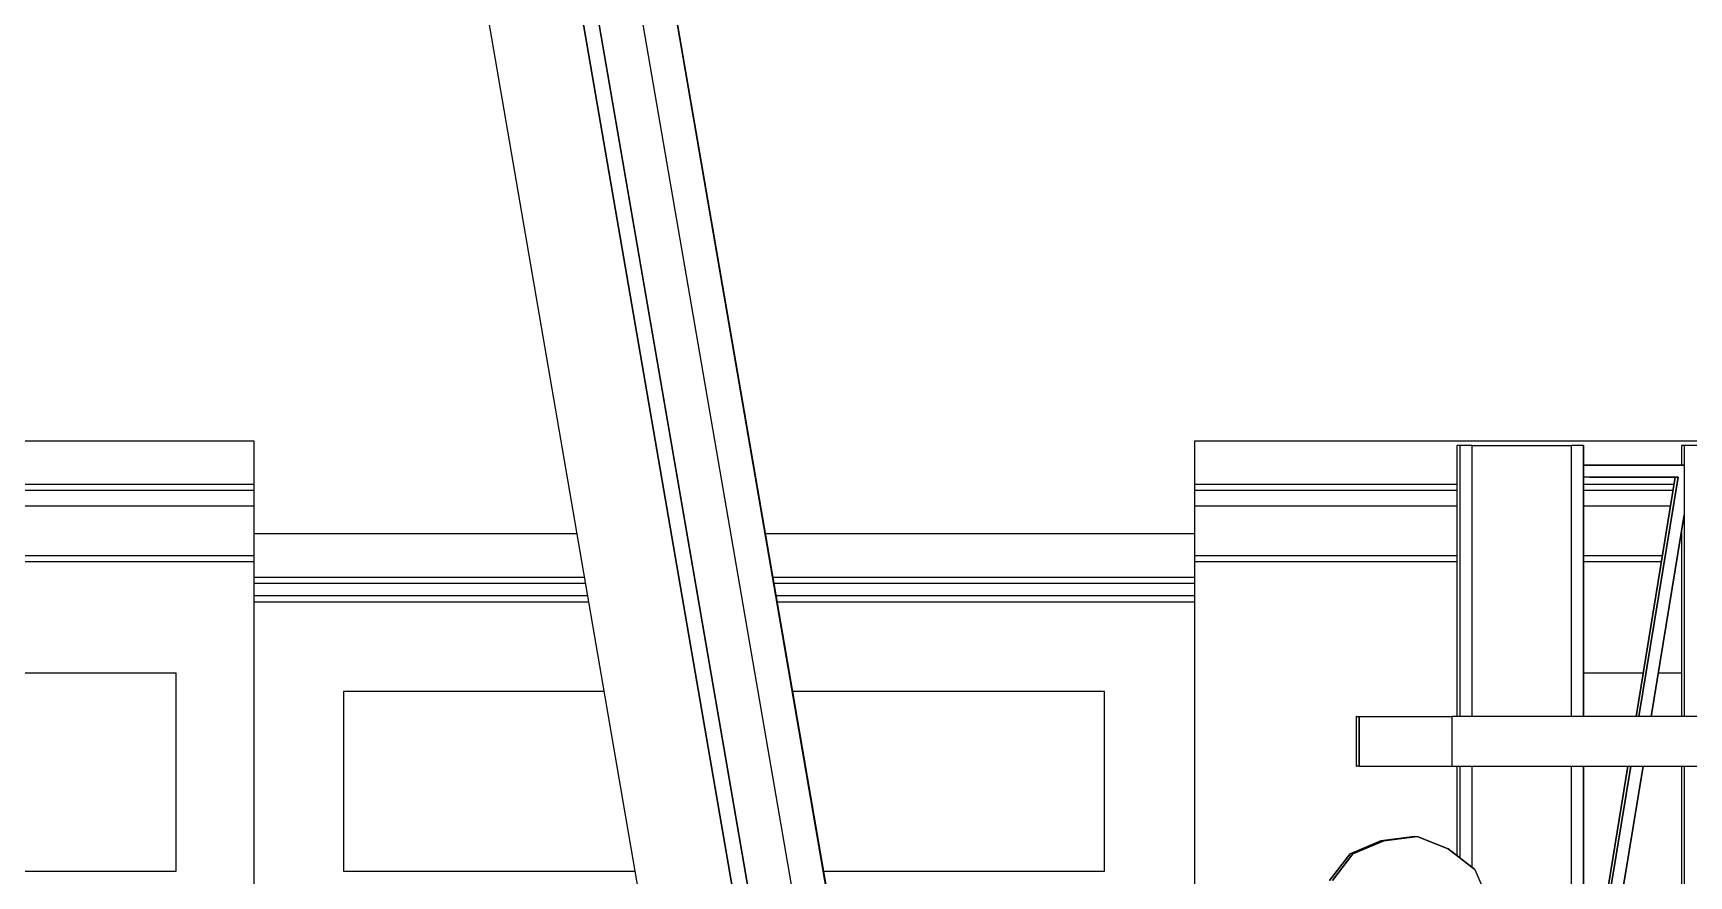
# Model space of a CAD drawing. Extents: x -43 to 90, y 6 to 81.
# Drawn here: x -21.988 to -19.312, y 72.344 to 73.705 of the extents above; entities that cross this region are included whole.
import ezdxf

# ---------------------------------------------------------------- set-up
doc = ezdxf.new("R2010")
doc.units = 0
doc.header["$LTSCALE"] = 0.1
doc.header["$MEASUREMENT"] = 0
doc.layers.add('cobertura nova', color=4, linetype='CONTINUOUS')
doc.layers.add('visto', color=9, linetype='CONTINUOUS')

msp = doc.modelspace()

# ---------------------------------------------------------------- linework, layer by layer
at = {"layer": 'cobertura nova'}
for p, q in [((-20.6059, 71.7429), (-21.1303, 74.7841)), ((-20.6059, 71.7429), (-21.1303, 74.7841)), ((-20.6059, 71.7429), (-21.1303, 74.7841)), ((-21.1303, 74.7841), (-20.6818, 72.183)), ((-21.1303, 74.7841), (-20.6818, 72.183)), ((-20.6818, 72.183), (-21.1303, 74.7841)), ((-21.1303, 74.7841), (-20.6818, 72.183)), ((-21.1303, 74.7841), (-20.6818, 72.183)), ((-20.6818, 72.183), (-21.1303, 74.7841)), ((-21.1303, 74.7841), (-20.6818, 72.183)), ((-21.1303, 74.7841), (-20.6818, 72.183)), ((-21.1303, 74.7841), (-20.6818, 72.183)), ((-21.1303, 74.7841), (-20.6818, 72.183)), ((-21.1303, 74.7841), (-20.6818, 72.183)), ((-21.1303, 74.7841), (-20.6818, 72.183)), ((-21.1303, 74.7841), (-20.6818, 72.183)), ((-21.1303, 74.7841), (-20.6818, 72.183)), ((-20.6818, 72.183), (-21.1303, 74.7841)), ((-21.1303, 74.7841), (-20.6818, 72.183)), ((-21.1303, 74.7841), (-20.6059, 71.7429)), ((-21.1303, 74.7841), (-20.6059, 71.7429)), ((-20.6059, 71.7429), (-21.1303, 74.7841)), ((-21.1303, 74.7841), (-20.6059, 71.7429)), ((-21.1303, 74.7841), (-20.6059, 71.7429)), ((-20.6059, 71.7429), (-21.1303, 74.7841)), ((-20.6059, 71.7429), (-21.1303, 74.7841)), ((-21.1303, 74.7841), (-20.6059, 71.7429)), ((-21.1303, 74.7841), (-20.6059, 71.7429)), ((-20.6059, 71.7429), (-21.1303, 74.7841)), ((-20.6059, 71.7429), (-21.1303, 74.7841)), ((-21.1303, 74.7841), (-20.6818, 72.183)), ((-21.1303, 74.7841), (-20.6818, 72.183)), ((-20.6818, 72.183), (-21.1303, 74.7841)), ((-21.1303, 74.7841), (-20.6818, 72.183)), ((-21.1303, 74.7841), (-20.6818, 72.183)), ((-20.6818, 72.183), (-21.1303, 74.7841)), ((-20.6818, 72.183), (-21.1303, 74.7841)), ((-21.1303, 74.7841), (-20.6818, 72.183)), ((-21.1303, 74.7841), (-20.6818, 72.183)), ((-20.6818, 72.183), (-21.1303, 74.7841)), ((-20.6818, 72.183), (-21.1303, 74.7841)), ((-20.6818, 72.183), (-21.1303, 74.7841)), ((-21.1303, 74.7841), (-20.6818, 72.183)), ((-20.6818, 72.183), (-21.1303, 74.7841)), ((-21.1303, 74.7841), (-20.6818, 72.183)), ((-20.7182, 71.6607), (-21.2531, 74.7629)), ((-21.2531, 74.7629), (-20.7182, 71.6607)), ((-20.6551, 71.7069), (-21.1841, 74.7748)), ((-20.8292, 72.1576), (-21.2641, 74.6798)), ((-21.2641, 74.6798), (-20.8292, 72.1576)), ((-20.8292, 72.1576), (-21.2641, 74.6798)), ((-20.977, 72.1321), (-21.4119, 74.6543)), ((-20.6818, 72.183), (-20.8868, 73.372)), ((-19.687, 73.0392), (-19.687, 72.6014)), ((-19.6824, 73.0392), (-19.687, 73.0392)), ((-19.687, 73.0392), (-19.687, 73.0392)), ((-19.6824, 73.0392), (-19.6824, 72.6014)), ((-19.6624, 73.0392), (-19.6824, 73.0392)), ((-19.6824, 73.0392), (-19.6824, 73.0392)), ((-19.6624, 73.0392), (-19.5024, 73.0392)), ((-19.6624, 72.6014), (-19.6624, 73.0392)), ((-19.5024, 73.0392), (-19.5024, 72.6014)), ((-19.4824, 73.0392), (-19.5024, 73.0392)), ((-19.5024, 73.0392), (-19.5024, 72.6014)), ((-19.487, 73.0392), (-19.487, 73.0392)), ((-19.4824, 73.0392), (-19.4824, 73.0392)), ((-19.4824, 73.0392), (-19.4824, 73.0392)), ((-19.4824, 73.0392), (-19.4824, 72.6014)), ((-19.4824, 73.0392), (-19.4824, 73.0072)), ((-19.4824, 72.6014), (-19.4824, 73.0392)), ((-19.4824, 73.0392), (-19.4824, 73.0392)), ((-19.4824, 73.0392), (-19.4824, 73.0392)), ((-19.4824, 73.0392), (-19.4824, 73.0392)), ((-19.4824, 73.0392), (-19.4824, 73.0392)), ((-19.4824, 73.0392), (-19.4824, 73.0392)), ((-19.3197, 73.0392), (-19.3243, 73.0392)), ((-19.3243, 73.0392), (-19.3243, 73.0392)), ((-19.3243, 73.0392), (-19.3243, 73.0072)), ((-19.2997, 73.0392), (-19.3197, 73.0392)), ((-19.3197, 73.0392), (-19.3197, 73.0392)), ((-19.3197, 73.0392), (-19.3197, 72.6014)), ((-19.3197, 73.0392), (-19.3197, 73.0392)), ((-19.3197, 73.0392), (-19.3197, 73.0392)), ((-19.4724, 73.0072), (-19.4824, 73.0072)), ((-19.4824, 73.0072), (-19.4724, 73.0072)), ((-19.4724, 73.0072), (-19.3197, 73.0072)), ((-19.3297, 73.0072), (-19.4724, 73.0072)), ((-19.3197, 73.0072), (-19.3297, 73.0072)), ((-19.4824, 72.9878), (-19.4824, 72.6014)), ((-19.4724, 72.9878), (-19.4824, 72.9878)), ((-19.4724, 72.9878), (-19.3297, 72.9878)), ((-19.3297, 72.9878), (-19.4724, 72.9878)), ((-19.4724, 72.9878), (-19.3297, 72.9878)), ((-19.3297, 72.9878), (-19.4724, 72.9878)), ((-19.4724, 72.9878), (-19.3343, 72.9878)), ((-19.3343, 72.9878), (-19.4724, 72.9878)), ((-19.4724, 72.9878), (-19.3343, 72.9878)), ((-19.3343, 72.9878), (-19.4724, 72.9878)), ((-19.3343, 72.9878), (-19.4724, 72.9878)), ((-19.4724, 72.9878), (-19.3343, 72.9878)), ((-19.3343, 72.9878), (-19.4724, 72.9878)), ((-19.4724, 72.9878), (-19.3343, 72.9878)), ((-19.3343, 72.9878), (-19.4724, 72.9878)), ((-19.3343, 72.9878), (-19.4724, 72.9878)), ((-19.3343, 72.9878), (-19.4724, 72.9878)), ((-19.3343, 72.9878), (-19.4724, 72.9878)), ((-19.4724, 72.9878), (-19.3343, 72.9878)), ((-19.4724, 72.9878), (-19.3343, 72.9878)), ((-19.3343, 72.9878), (-19.4724, 72.9878)), ((-19.3343, 72.9878), (-19.4724, 72.9878)), ((-19.4724, 72.9878), (-19.3343, 72.9878)), ((-19.3343, 72.9878), (-19.3977, 72.6014)), ((-19.3977, 72.6014), (-19.3343, 72.9878)), ((-19.3977, 72.6014), (-19.3343, 72.9878)), ((-19.3343, 72.9878), (-19.3977, 72.6014)), ((-19.393, 72.6014), (-19.3297, 72.9878)), ((-19.3297, 72.9878), (-19.393, 72.6014)), ((-19.373, 72.6014), (-19.3197, 72.9268)), ((-19.3197, 72.9268), (-19.373, 72.6014)), ((-19.3243, 72.8986), (-19.3243, 72.6014)), ((-19.8496, 72.6014), (-19.8497, 72.6014)), ((-19.8497, 72.6014), (-19.8497, 72.6014)), ((-19.8497, 72.6014), (-19.8497, 72.5214)), ((-19.8496, 72.6014), (-19.8497, 72.6014)), ((-19.8497, 72.6014), (-19.8497, 72.5214)), ((-19.8496, 72.6014), (-19.8497, 72.6014)), ((-19.8497, 72.6014), (-19.8497, 72.6014)), ((-19.8497, 72.6014), (-19.8497, 72.5214)), ((-19.8496, 72.6014), (-19.8497, 72.6014)), ((-19.8497, 72.6014), (-19.8497, 72.6014)), ((-19.8497, 72.6014), (-19.8497, 72.5214)), ((-19.8496, 72.6014), (-19.8497, 72.6014)), ((-19.8497, 72.6014), (-19.8497, 72.6014)), ((-19.8497, 72.6014), (-19.8497, 72.5214)), ((-19.8496, 72.6014), (-19.8496, 72.6014)), ((-19.8496, 72.5214), (-19.8496, 72.6014)), ((-19.8496, 72.6014), (-19.845, 72.6014)), ((-19.8496, 72.6014), (-19.8496, 72.6014)), ((-19.8496, 72.6014), (-19.8496, 72.6014)), ((-19.8496, 72.6014), (-19.8496, 72.6014)), ((-19.8496, 72.6014), (-19.8496, 72.6014)), ((-19.8496, 72.6014), (-19.8496, 72.6014)), ((-19.8496, 72.6014), (-19.8496, 72.6014)), ((-19.8496, 72.6014), (-19.8496, 72.6014)), ((-19.845, 72.5214), (-19.845, 72.6014)), ((-19.845, 72.6014), (-19.695, 72.6014)), ((-19.845, 72.6014), (-19.845, 72.6014)), ((-19.845, 72.6014), (-19.845, 72.6014)), ((-19.845, 72.6014), (-19.845, 72.5214)), ((-19.845, 72.6014), (-19.845, 72.6014)), ((-19.845, 72.6014), (-19.845, 72.6014)), ((-19.845, 72.6014), (-19.845, 72.6014)), ((-19.695, 72.5214), (-19.695, 72.6014)), ((-19.695, 72.6014), (-19.695, 72.6014)), ((-19.695, 72.6014), (-19.695, 72.6014)), ((-19.1072, 72.6014), (-19.695, 72.6014)), ((-19.695, 72.5214), (-19.695, 72.6014)), ((-19.8497, 72.5214), (-19.8497, 72.5214)), ((-19.8497, 72.5214), (-19.8496, 72.5214)), ((-19.8497, 72.5214), (-19.8496, 72.5214)), ((-19.8497, 72.5214), (-19.8497, 72.5214)), ((-19.8497, 72.5214), (-19.8496, 72.5214)), ((-19.8497, 72.5214), (-19.8497, 72.5214)), ((-19.8497, 72.5214), (-19.8496, 72.5214)), ((-19.8497, 72.5214), (-19.8497, 72.5214)), ((-19.8497, 72.5214), (-19.8496, 72.5214)), ((-19.845, 72.5214), (-19.8496, 72.5214)), ((-19.845, 72.5214), (-19.695, 72.5214)), ((-19.845, 72.5214), (-19.845, 72.5214)), ((-19.695, 72.5214), (-19.695, 72.5214)), ((-19.695, 72.5214), (-19.695, 72.5214)), ((-19.695, 72.5214), (-19.1072, 72.5214)), ((-19.687, 72.5214), (-19.687, 72.3766)), ((-19.6824, 72.5214), (-19.6824, 72.373)), ((-19.6624, 72.3575), (-19.6624, 72.5214)), ((-19.5024, 72.5214), (-19.5024, 67.455)), ((-19.5024, 72.5214), (-19.5024, 67.455)), ((-19.4824, 72.5214), (-19.4824, 67.455)), ((-19.4824, 72.5214), (-19.4824, 72.056)), ((-19.4824, 67.455), (-19.4824, 72.5214)), ((-19.4824, 72.056), (-19.4062, 72.5214)), ((-19.4062, 72.5214), (-19.4824, 72.056)), ((-19.4108, 72.5214), (-19.4824, 72.0842)), ((-19.4824, 72.0842), (-19.4108, 72.5214)), ((-19.4824, 72.0842), (-19.4108, 72.5214)), ((-19.4108, 72.5214), (-19.4824, 72.0842)), ((-19.4724, 71.995), (-19.3862, 72.5214)), ((-19.3862, 72.5214), (-19.4724, 71.995)), ((-19.3243, 72.5214), (-19.3243, 71.995)), ((-19.3197, 72.5214), (-19.3197, 66.9343)), ((-19.8597, 72.3794), (-19.8099, 72.4008)), ((-19.8099, 72.4008), (-19.8597, 72.3794)), ((-19.8551, 72.3794), (-19.8053, 72.4008)), ((-19.8053, 72.4008), (-19.8551, 72.3794)), ((-19.8099, 72.4008), (-19.7561, 72.4076)), ((-19.7561, 72.4076), (-19.8099, 72.4008)), ((-19.8099, 72.4008), (-19.8099, 72.4008)), ((-19.8053, 72.4008), (-19.7515, 72.4076)), ((-19.7515, 72.4076), (-19.8053, 72.4008)), ((-19.7561, 72.4076), (-19.7561, 72.4076)), ((-19.7561, 72.4076), (-19.7561, 72.4076)), ((-19.755, 72.4071), (-19.7561, 72.4076)), ((-19.7561, 72.4076), (-19.755, 72.4071)), ((-19.7561, 72.4076), (-19.7561, 72.4076)), ((-19.755, 72.4071), (-19.7561, 72.4076)), ((-19.7561, 72.4076), (-19.7561, 72.4076)), ((-19.7561, 72.4076), (-19.7561, 72.4076)), ((-19.7561, 72.4076), (-19.7561, 72.4076)), ((-19.7561, 72.4076), (-19.7561, 72.4076)), ((-19.7561, 72.4076), (-19.755, 72.4071)), ((-19.7561, 72.4076), (-19.755, 72.4071)), ((-19.755, 72.4071), (-19.7561, 72.4076)), ((-19.7561, 72.4076), (-19.755, 72.4071)), ((-19.7561, 72.4076), (-19.7561, 72.4076)), ((-19.7561, 72.4076), (-19.755, 72.4071)), ((-19.755, 72.4071), (-19.7561, 72.4076)), ((-19.7561, 72.4076), (-19.7561, 72.4076)), ((-19.7561, 72.4076), (-19.7561, 72.4076)), ((-19.7515, 72.4076), (-19.7515, 72.4076)), ((-19.7515, 72.4076), (-19.7011, 72.3875)), ((-19.7011, 72.3875), (-19.7515, 72.4076)), ((-19.7011, 72.3875), (-19.7515, 72.4076)), ((-19.7515, 72.4076), (-19.7011, 72.3875)), ((-19.7515, 72.4076), (-19.7011, 72.3875)), ((-19.7011, 72.3875), (-19.7515, 72.4076)), ((-19.7515, 72.4076), (-19.7515, 72.4076)), ((-19.7515, 72.4076), (-19.7515, 72.4076)), ((-19.7515, 72.4076), (-19.7011, 72.3875)), ((-19.7011, 72.3875), (-19.7515, 72.4076)), ((-19.7515, 72.4076), (-19.7515, 72.4076)), ((-19.7515, 72.4076), (-19.7515, 72.4076)), ((-19.7515, 72.4076), (-19.7515, 72.4076)), ((-19.7515, 72.4076), (-19.7515, 72.4076)), ((-19.893, 72.3365), (-19.8597, 72.3794)), ((-19.8597, 72.3794), (-19.893, 72.3365)), ((-19.8884, 72.3365), (-19.8551, 72.3794)), ((-19.8551, 72.3794), (-19.8884, 72.3365)), ((-19.7011, 72.3875), (-19.6584, 72.3543)), ((-19.6582, 72.3542), (-19.7011, 72.3875)), ((-19.7011, 72.3875), (-19.7011, 72.3875)), ((-19.7011, 72.3875), (-19.6582, 72.3542)), ((-19.7011, 72.3875), (-19.7011, 72.3875)), ((-19.7011, 72.3875), (-19.6824, 72.373)), ((-19.6824, 72.373), (-19.7011, 72.3875)), ((-19.7011, 72.3875), (-19.6582, 72.3542)), ((-19.6582, 72.3542), (-19.7011, 72.3875)), ((-19.7011, 72.3875), (-19.6824, 72.373)), ((-19.7011, 72.3875), (-19.7011, 72.3875)), ((-19.7011, 72.3875), (-19.6824, 72.373)), ((-19.6824, 72.373), (-19.7011, 72.3875)), ((-19.6582, 72.3542), (-19.701, 72.3875)), ((-19.6582, 72.3542), (-19.6582, 72.3542)), ((-19.6582, 72.3542), (-19.6368, 72.3044))]:
    msp.add_line(p, q, dxfattribs=at)
at = {"layer": 'visto'}
for p, q in [((-22.6616, 73.0466), (-21.6314, 73.0466)), ((-21.6314, 73.0466), (-21.6314, 72.1416)), ((-20.1114, 73.0466), (-20.1114, 72.1416)), ((-20.1114, 73.0466), (-19.0115, 73.0466)), ((-20.1114, 73.0466), (-20.1114, 72.1416)), ((-22.6346, 72.9766), (-21.6314, 72.9766)), ((-22.6308, 72.9666), (-21.6314, 72.9666)), ((-20.1114, 72.9766), (-19.687, 72.9766)), ((-20.1114, 72.9666), (-19.687, 72.9666)), ((-19.4824, 72.9766), (-19.3362, 72.9766)), ((-19.4824, 72.9666), (-19.3378, 72.9666)), ((-22.6211, 72.9416), (-21.6314, 72.9416)), ((-20.1114, 72.9416), (-19.687, 72.9416)), ((-19.4824, 72.9416), (-19.3419, 72.9416)), ((-21.6314, 72.8966), (-21.1089, 72.8966)), ((-20.8048, 72.8966), (-20.1114, 72.8966)), ((-22.5903, 72.8616), (-21.6314, 72.8616)), ((-20.1114, 72.8616), (-19.687, 72.8616)), ((-19.4824, 72.8616), (-19.355, 72.8616)), ((-22.5864, 72.8516), (-21.6314, 72.8516)), ((-20.1114, 72.8516), (-19.687, 72.8516)), ((-19.4824, 72.8516), (-19.3567, 72.8516)), ((-21.6314, 72.8266), (-21.0968, 72.8266)), ((-21.6314, 72.8166), (-21.0951, 72.8166)), ((-20.7927, 72.8266), (-20.1114, 72.8266)), ((-20.791, 72.8166), (-20.1114, 72.8166)), ((-21.6314, 72.7966), (-21.0916, 72.7966)), ((-21.6314, 72.7866), (-21.0899, 72.7866)), ((-20.7876, 72.7966), (-20.1114, 72.7966)), ((-20.7858, 72.7866), (-20.1114, 72.7866))]:
    msp.add_line(p, q, dxfattribs=at)
for points in [[(-22.3937, 72.3516), (-21.7564, 72.3516), (-21.7564, 72.6716), (-22.517, 72.6716)], [(-19.3862, 72.6716), (-19.4824, 72.6716)], [(-19.3243, 72.6716), (-19.3615, 72.6716)], [(-21.0649, 72.6416), (-21.4864, 72.6416), (-21.4864, 72.3516), (-21.0149, 72.3516)], [(-20.7108, 72.3516), (-20.2564, 72.3516), (-20.2564, 72.6416), (-20.7608, 72.6416)]]:
    msp.add_lwpolyline(points, dxfattribs=at)

doc.saveas('drawing.dxf')
